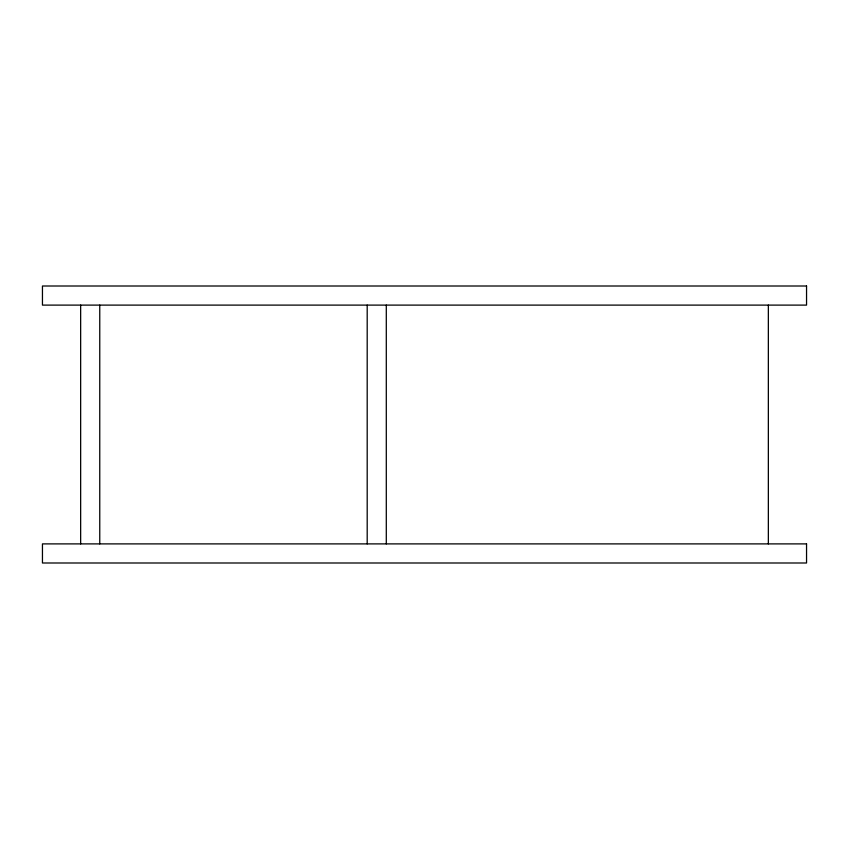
<?xml version="1.0" encoding="UTF-8"?>
<svg xmlns="http://www.w3.org/2000/svg" width="849" height="849" viewBox="0 0 849 849"><rect width="100%" height="100%" fill="white"/><g stroke="black" fill="none" stroke-linecap="round" stroke-linejoin="round"><path stroke-width="1.27" d="M768.345 305.109L768.345 543.891M386.295 305.109L386.295 543.891M367.192 305.109L367.192 543.891M99.758 305.109L99.758 543.891M80.655 305.109L80.655 543.891M806.55 286.007L42.45 286.007L42.45 305.109L806.55 305.109L806.55 286.007M806.55 543.891L42.45 543.891L42.45 562.993L806.55 562.993L806.55 543.891"/></g></svg>
